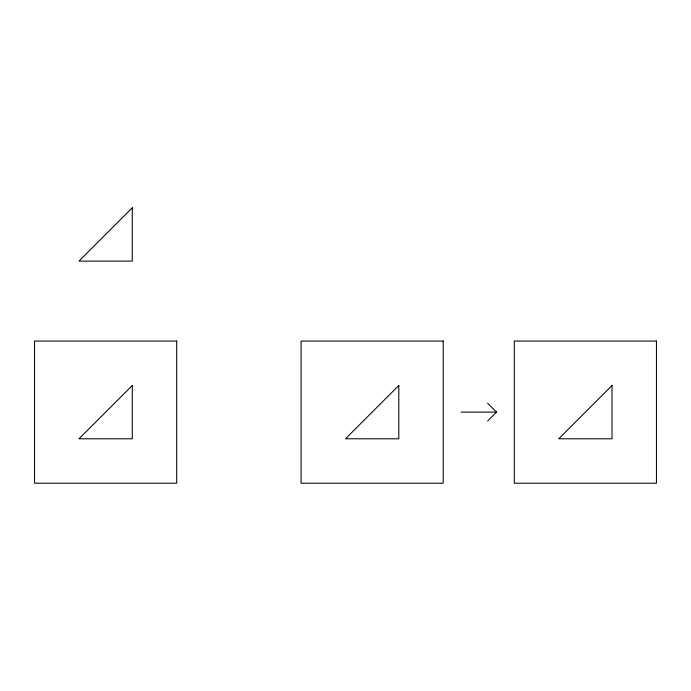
<?xml version="1.0" encoding="UTF-8"?>
<svg xmlns="http://www.w3.org/2000/svg" width="691" height="691" viewBox="0 0 691 691"><rect width="100%" height="100%" fill="white"/><g stroke="black" fill="none" stroke-linecap="round" stroke-linejoin="round"><path stroke-width="1.04" d="M487.647 421.018L496.535 412.13L487.647 403.25M460.992 412.13L496.535 412.13M132.275 207.792L78.973 261.103L132.275 261.103L132.275 207.792M132.275 385.483L78.973 438.785L132.275 438.785L132.275 385.483M398.802 385.483L345.5 438.785L398.802 438.785L398.802 385.483M612.027 385.483L558.725 438.785L612.027 438.785L612.027 385.483M176.697 341.06L34.55 341.06L34.55 483.208L176.697 483.208L176.697 341.06M443.225 341.06L301.077 341.06L301.077 483.208L443.225 483.208L443.225 341.06M656.45 341.06L514.303 341.06L514.303 483.208L656.45 483.208L656.45 341.06"/></g></svg>
